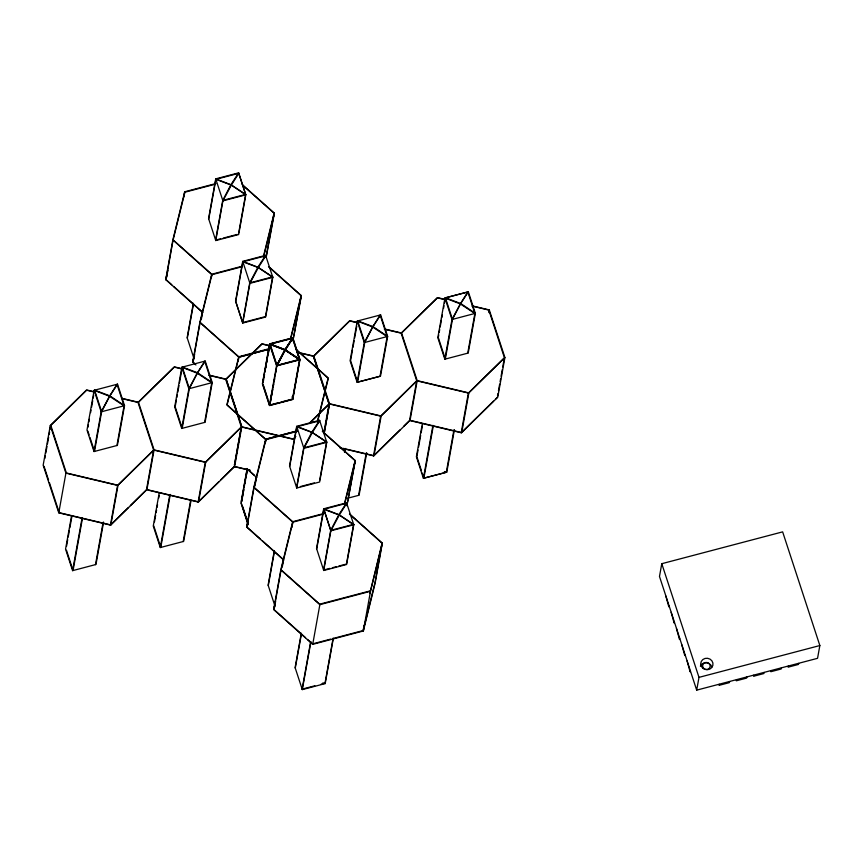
<?xml version="1.0" encoding="UTF-8"?>
<svg xmlns="http://www.w3.org/2000/svg" width="863" height="863" viewBox="0 0 863 863"><rect width="100%" height="100%" fill="white"/><g stroke="black" fill="none" stroke-linecap="round" stroke-linejoin="round"><path stroke-width="1.29" d="M94.089 392.007L86.332 390.173L50.291 425.524L43.15 465.222L58.77 512.838L110.432 525.092L128.447 507.422M44.844 458.436L45.318 455.793M45.793 453.151L46.98 446.527M47.454 443.884L48.652 437.271M49.126 434.618L49.601 431.975M50.076 429.332L50.55 426.678M58.77 512.838L65.912 473.14L50.291 425.524M71.51 516.031L65.556 549.116L72.589 570.648L95.966 564.488L103.582 522.147M66.527 546.311L67.713 539.688M68.188 537.045L69.385 530.432M69.86 527.778L72.007 515.869M87.95 427.207L88.436 424.564M88.911 421.91L89.385 419.267M90.572 412.654L91.047 410.001M91.521 407.358L92.719 400.745M93.193 398.091L93.668 395.448M72.589 570.648L82.114 517.714M94.024 451.554L86.99 430.022L94.132 390.313L117.519 384.154L124.531 405.686L117.39 445.394L94.024 451.554L101.165 411.845L109.504 396.257L117.034 384.315L124.067 405.847L116.915 445.545M82.352 518.879L73.064 570.486L66.462 550.216M117.519 384.154L109.871 395.858L101.64 411.683L94.499 451.392L89.957 437.455M95.491 564.65L103.107 522.309M110.432 525.092L117.573 485.394L153.614 450.044L205.275 462.309L241.316 426.948L292.978 439.202L295.826 436.419M49.396 482.6L59.234 512.676L110.874 524.941L118.026 485.243L154.078 449.882L205.728 462.147L241.78 426.797L293.463 439.073L295.362 437.217M171.737 284.714L165.761 279.396L172.902 239.698L184.714 191.769L215.869 183.549M202.762 312.622L165.933 279.817L173.075 240.119L184.898 192.212L214.758 184.348M183.765 197.066L184.714 191.769M130.345 505.556L146.473 489.742L153.614 450.044L137.994 402.428L122.492 398.749M159.213 492.946L153.258 526.02L160.291 547.552L183.668 541.403L191.047 500.378M193.334 303.269L187.142 337.67L193.927 358.382M187.325 338.123L193.517 303.711M208.76 219.019L215.901 179.321L238.803 173.323L245.815 194.855L238.673 234.553L215.772 240.55L208.576 218.576L215.718 178.868L238.609 172.859L245.631 194.391L222.73 200.41L215.588 240.108L220.68 238.771M154.466 521.888L155.653 515.276M156.127 512.633L156.613 509.979M157.088 507.336L157.562 504.693M158.749 498.07L159.224 495.427M176.376 400.141L175.178 406.764L182.201 428.296L189.342 388.598L197.573 372.762L205.221 361.058L212.233 382.6L205.092 422.298L181.726 428.458L174.693 406.926L181.834 367.228L205.221 361.058M176.85 397.498L177.325 394.855M177.8 392.201L178.986 385.588M179.461 382.945L181.608 371.036M194.747 363.647L192.762 361.877L199.903 322.179L211.715 274.251L241.575 266.376M195.923 364.963L192.934 362.298L200.076 322.6L211.899 274.693L241.759 266.829M160.291 547.552L169.817 494.628M181.726 428.458L188.868 388.76L197.206 373.172L204.736 361.23L211.759 382.762L204.617 422.46M201.306 319.504L202.255 314.218M215.772 240.55L222.913 200.852L231.338 185.092L238.803 173.323M170.291 494.467L160.766 547.401L153.754 525.858M211.413 277.347L211.899 274.693L173.075 240.119M183.193 541.554L190.572 500.54M238.727 232.773L245.394 195.718M146.473 489.742L198.134 502.007L205.275 462.309M148.231 489.893L198.576 501.856L205.728 462.147M242.891 261.802L258.328 267.573L272.805 277.336L249.914 283.334L258.328 267.573L265.793 255.804L242.891 261.802L235.75 301.5L242.773 323.042L265.664 317.034L272.805 277.336L265.61 255.34L242.708 261.36L235.567 301.058L242.589 322.589L265.48 316.581L272.622 276.872L257.886 267.217L242.708 261.36L249.914 283.334L242.773 323.042M242.589 322.589L249.731 282.891L257.886 267.217L265.61 255.34M238.177 361.166L238.652 358.501M242.309 184.617L274.154 212.967L266.376 255.265M242.503 185.081L274.348 213.452L266.246 257.034M209.407 375.189L226.192 379.17L241.78 426.797L234.639 466.495L198.576 501.856M247.152 468.512L240.96 502.924L247.994 524.456M241.392 501.317L247.098 469.548M262.579 383.539L269.72 343.83L292.622 337.821L299.763 359.828L292.622 399.526L269.731 405.534L262.73 384.003M241.543 501.77L243.679 489.86M244.153 487.217L247.25 470.011M263.204 381.349L264.402 374.736M264.876 372.082L267.012 360.173M267.487 357.53L269.634 345.621M241.694 501.468L242.881 494.855M243.355 492.201L243.83 489.558M245.027 482.946L245.502 480.292M245.977 477.649L247.163 471.036M263.118 382.363L263.593 379.72M264.067 377.077L264.553 374.423M265.739 367.811L266.214 365.168M266.689 362.514L267.163 359.871M268.361 353.258L268.835 350.605M269.31 347.962L270.022 343.992L285.286 349.698L299.957 359.537L292.816 399.235L269.418 405.351L262.384 383.819L269.536 344.121L292.924 338.005L299.957 359.537L276.559 365.653L269.418 405.351M260.648 539.235L246.721 526.818L253.862 487.12L265.675 439.213L296.84 431.004L265.675 439.213L226.904 404.661L238.749 356.732M283.733 560.098L246.915 527.304L254.056 487.606L265.869 439.688L265.157 443.658L265.836 439.688L227.055 405.125L238.9 357.196L268.749 349.31M254.898 486.074L256.559 476.808M271.004 397.131L271.489 394.488M269.731 405.534L276.872 365.836L285.297 350.065L292.762 338.285L269.871 344.294L285.297 350.065L299.763 359.828L276.872 365.836L269.72 343.83L284.887 349.698L299.612 359.364L292.471 399.062L281.025 402.072M270.626 401.252L271.101 398.609M271.575 395.955L272.773 389.342M273.247 386.7L273.722 384.046M274.197 381.403L274.671 378.76M275.869 372.136L276.343 369.493M294.003 335.157L301.155 295.448L269.31 267.099M268.501 266.678L301.349 295.933L292.924 340.82M274.294 550.713L268.102 585.125L274.898 605.848M268.296 585.578L274.488 551.177M289.72 466.484L296.861 426.786L319.763 420.766L312.298 432.546L303.884 448.318L296.743 488.016L319.634 482.007L326.775 442.309L319.58 420.324L296.678 426.322L289.536 466.02L296.743 488.016M305.556 637.671L273.711 609.3L280.853 569.602L292.676 521.694L323.83 513.496M322.719 514.283L292.859 522.169L281.047 570.087L273.905 609.785L312.719 644.348L363.345 630.982L375.157 583.064L382.298 543.366L349.461 514.121M282.266 566.959L283.452 560.335M296.548 487.552L303.69 447.854L311.856 432.19L319.58 420.324M291.91 527.455L292.859 522.169L254.056 487.606M324.013 431.673L329.03 403.884L313.42 356.268L297.908 352.579M472.503 305.934L489.289 309.925L504.909 357.541L468.868 392.892L417.207 380.626L381.166 415.977L329.504 403.722L324.272 432.838L329.515 403.755L313.884 356.106L297.109 352.147M319.688 480.238L326.592 441.856L311.856 432.19L296.678 426.322L303.884 448.318L326.775 442.309L312.298 432.546L296.861 426.786M301.295 633.194L295.103 667.606L302.309 689.602L325.2 683.593L333.291 638.598M352.492 350.011L350.583 360.605L357.616 382.136L380.507 376.139L387.66 336.43L380.626 314.898L357.25 321.058L350.108 360.756L357.12 382.298L380.022 376.3L387.163 336.602L380.151 315.06L372.611 327.001L364.272 342.6L357.12 382.298M352.967 347.368L354.154 340.756M354.628 338.102L356.775 326.192M357.25 323.549L357.724 320.896L372.989 326.602L387.66 336.43L364.272 342.6L357.25 321.058L372.611 327.001L387.163 336.602M295.286 668.07L301.478 633.658M316.721 548.965L323.862 509.267L346.753 503.248L339.299 515.028L330.874 530.799L323.733 570.497L346.624 564.488L353.776 524.79L346.57 502.805L323.679 508.803L316.538 548.501L323.733 570.497M344.51 452.439L345.222 448.458M302.115 689.138L310.691 641.5M323.549 570.044L330.691 530.335L338.857 514.672L346.57 502.805M302.309 689.602L310.874 641.964M344.995 452.266L345.47 449.623M357.616 382.136L364.758 342.428L372.989 326.602L380.626 314.898M312.719 644.348L319.86 604.65L281.047 570.087M348.221 498.836L355.125 460.454L322.287 431.198M323.463 432.525L355.308 460.874L346.883 505.761M358.598 495.394L366.214 453.053M333.118 638.145L325.017 683.14L321.198 684.143M353.593 524.337L330.691 530.335L323.679 508.803L338.857 514.672L353.593 524.337L346.451 564.035L338.814 566.042M366.699 452.892L359.084 495.233L347.638 498.231M339.936 447.875L373.506 455.847L380.648 416.149L416.71 380.799L468.35 393.064L504.413 357.703L488.825 310.076L472.039 306.095M343.032 448.329L374.024 455.686L381.166 415.977M333.301 638.415L363.161 630.551L364.11 625.254M369.828 593.496L382.126 542.935L350.281 514.575M363.345 630.982L370.486 591.284L382.298 543.366M382.126 542.935L374.984 582.644L363.161 630.551M403.873 426.074L409.569 420.497L416.71 380.799L401.122 333.172L384.337 329.191M374.024 455.686L410.065 420.324L417.207 380.626L401.586 333.01L384.801 329.03M422.331 423.69L416.376 456.764L423.399 478.307L446.3 472.309L453.916 429.957M418.048 449.99L416.851 456.613L421.403 470.54M418.523 447.347L420.669 435.437M421.144 432.784L422.331 426.171M438.76 334.866L438.285 337.509L444.898 357.778M439.235 332.212L439.709 329.569M440.195 326.926L441.381 320.302M441.856 317.66L442.331 315.017M443.528 308.393L444.003 305.75M444.477 303.107L445.427 297.811L468.329 291.813L475.362 313.345L468.21 353.043L444.823 359.202L437.811 337.67L444.952 297.972L467.854 291.974L474.866 313.506L467.724 353.204M423.399 478.307L432.924 425.373M444.823 359.202L451.975 319.504L460.313 303.916L467.854 291.974M433.172 426.527L423.884 478.145L446.786 472.147L454.402 429.796M445.319 359.04L452.46 319.342L460.691 303.506L468.329 291.813M409.569 420.497L461.209 432.762L468.35 393.064M410.065 420.324L461.727 432.59L468.868 392.892M488.814 312.568L489.289 309.925M497.509 396.074L497.983 393.431M498.458 390.788L499.645 384.164M500.13 381.522L500.605 378.879M501.079 376.225L502.266 369.612M502.741 366.969L504.175 359.03M504.909 357.541L497.768 397.239L461.727 432.59M661.781 563.701L659.483 576.473L696.689 690.141L817.552 658.318L819.85 645.546L782.644 531.867L661.781 563.701L698.987 677.369L696.689 690.141M665.837 596.02L668.836 606.818L669.03 605.772M671.155 612.266L674.154 623.064L674.337 622.007M676.463 628.501L679.461 639.3L679.656 638.242M681.781 644.737L684.78 655.535L684.974 654.488M687.099 660.982L690.098 671.781L690.281 670.724M719.235 684.294L719.041 685.351L729.408 682.622L729.591 681.565M736.495 679.753L736.312 680.799L746.668 678.081L746.862 677.024M753.766 675.2L753.572 676.258L763.938 673.528L764.122 672.471M771.037 670.659L770.842 671.716L781.198 668.987L781.393 667.93M788.297 666.107L788.113 667.164L798.469 664.434L798.663 663.388M165.761 279.396L167.994 270.335M165.933 279.817L166.893 275.933M192.762 361.877L194.671 354.11M192.934 362.298L194.531 355.826M263.301 257.001L274.154 212.967M263.808 256.182L274.348 213.452M290.615 338.199L301.155 295.448M290.799 338.663L301.349 295.933M246.721 526.818L247.994 521.64M293.053 339.04L293.69 336.451M246.915 527.304L248.188 522.126M317.271 421.975L328.156 377.929L296.333 349.569M317.735 421.144L328.307 378.393L296.484 350.033M273.711 609.3L275.631 601.533M274.229 608.491L274.866 605.902M344.585 503.183L355.125 460.454M344.769 503.625L355.308 460.874M346.71 505.34L347.983 500.152M222.73 200.41L230.896 184.736L238.609 172.859M292.622 337.821L284.887 349.698L276.721 365.373L299.612 359.364M292.924 338.005L285.286 349.698L277.055 365.524L270.022 343.992M137.994 402.428L174.035 367.077L181.78 368.922M121.705 398.275L138.49 402.266L174.553 366.904L182.298 368.749M208.911 375.351L225.696 379.342L261.737 343.981L269.483 345.826M110.874 524.941L146.937 489.591L154.078 449.882L138.49 402.266M313.884 356.106L349.925 320.756L357.681 322.589M198.134 502.007L218.997 481.532M220.896 479.677L234.175 466.656M401.122 333.172L437.185 297.811L444.93 299.655M309.105 423.399L329.03 403.884L380.648 416.149M309.59 423.269L329.515 403.755M401.586 333.01L437.627 297.659L445.384 299.504M373.506 455.847L400.076 429.796M461.209 432.762L493.474 401.122M495.373 399.267L497.271 397.401M268.598 348.846L238.706 356.743L199.903 322.179M265.836 439.688L297.023 431.457M319.86 604.65L370.486 591.284M223.226 238.102L237.217 234.423M249.731 282.891L272.622 276.872M268.749 349.31L238.889 357.174L200.076 322.6M270.853 404.736L278.479 402.741M303.69 447.854L326.592 441.856M300.367 486.559L314.359 482.892M324.822 569.709L329.903 568.372M332.449 567.703L336.268 566.711M370.303 590.853L319.666 604.176L280.853 569.602M330.702 639.095L312.525 643.884L307.552 639.451M303.388 688.803L314.844 685.805M698.987 677.369L819.85 645.546M357.228 322.751L349.483 320.907L313.42 356.268L329.03 403.884M269.979 345.696L262.233 343.852L226.182 379.181L241.802 426.786M94.596 391.834L86.85 390L50.788 425.362L66.375 472.978L118.026 485.243M234.65 466.495L250.151 470.173M234.164 466.624L249.666 470.303M65.912 473.14L117.573 485.394M444.369 471.522L446.786 472.147M322.784 682.957L325.2 683.593M215.901 179.321L231.338 185.092L245.815 194.855L222.913 200.852L215.718 178.868L230.896 184.736L245.631 194.391M474.866 313.506L460.313 303.916L444.952 297.972L451.975 319.504L475.362 313.345L460.691 303.506L445.427 297.811L452.46 319.342M211.759 382.762L197.206 373.172L181.834 367.228L188.868 388.76L212.233 382.6L197.573 372.762L182.32 367.055L189.342 388.598M124.067 405.847L109.504 396.257L94.132 390.313L101.165 411.845L124.531 405.686L109.871 395.858L94.617 390.152L101.64 411.683M172.902 239.698L211.715 274.251M173.722 286.484L202.578 312.179M247.605 469.181L254.563 475.384M246.753 468.76L256.699 477.617M253.862 487.12L292.676 521.694M262.643 541.004L283.539 559.623M225.685 379.31L241.316 426.948M422.234 473.075L423.474 476.872M357.724 320.896L364.758 342.428M292.028 396.851L292.816 399.235M263.291 384.963L267.843 398.889M242.697 506.592L248.069 523.054M44.056 466.311L48.565 480.098M241.295 503.097L248.296 524.639M87.886 431.122L89.126 434.92M700.357 666.16A6.17 5.739 10.2 0 1 711.921 666.97M241.068 428.242L234.402 465.297L241.079 428.275M284.909 350.065L276.559 365.653L269.536 344.121L284.909 350.065L299.461 359.666L292.438 338.134L284.909 350.065M353.776 524.79L330.874 530.799L323.862 509.267L339.299 515.028L353.776 524.79M702.665 668.081A6.17 5.739 10.2 0 0 712.86 665.395A6.17 5.739 10.2 0 0 705.049 658.437A6.17 5.739 10.2 0 0 702.665 668.081M703.82 668.48A3.786 3.517 10.2 0 0 710.076 666.84A3.786 3.517 10.2 0 0 705.287 662.568A3.786 3.517 10.2 0 0 703.82 668.48"/></g></svg>
